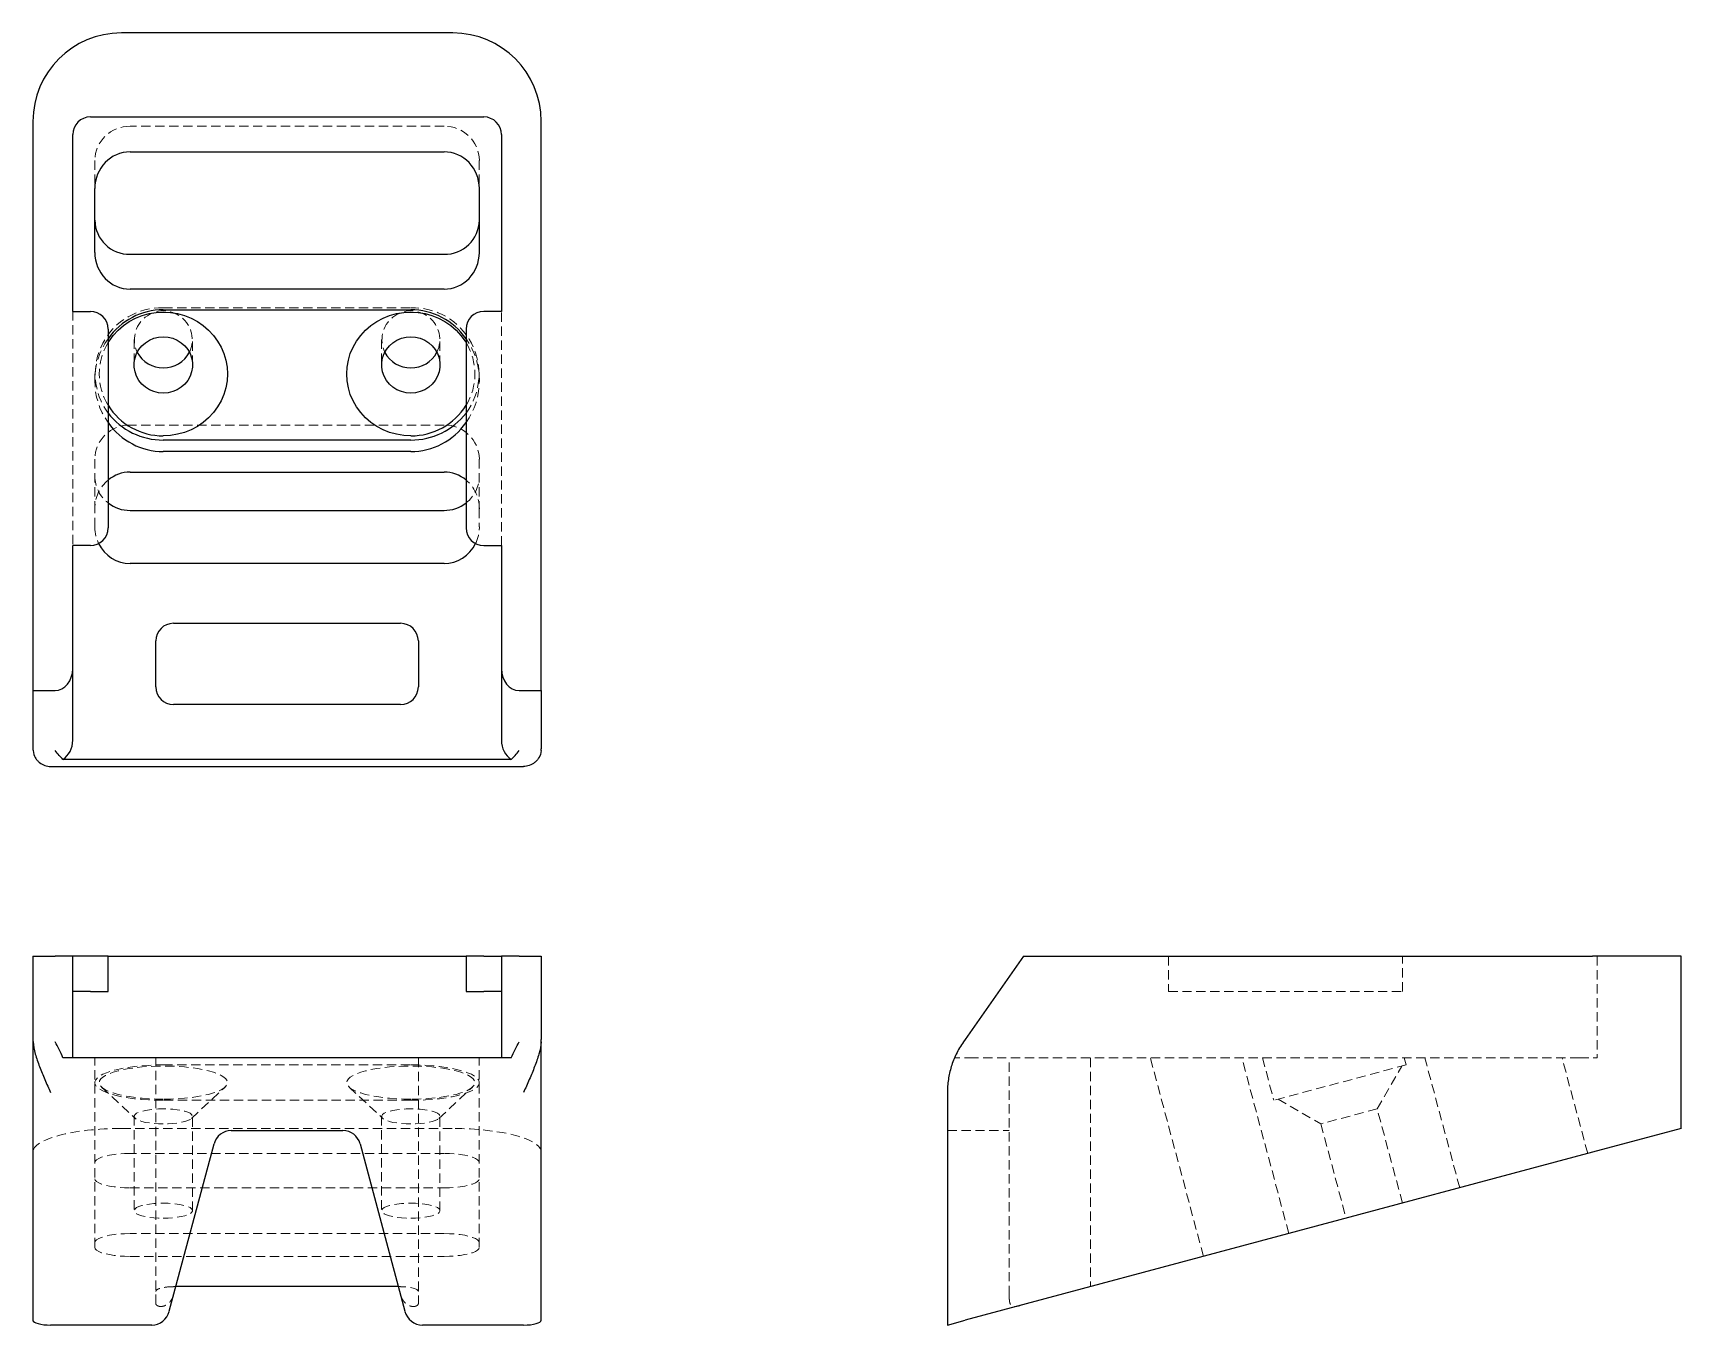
# Model space of a CAD drawing. Header units: millimetres. Extents: x 48 to 273, y 32 to 208.
import ezdxf

# ---------------------------------------------------------------- set-up
doc = ezdxf.new("R2010")
doc.units = ezdxf.units.MM
doc.linetypes.add('HIDDEN', pattern=[1.905, 1.27, -0.635])

msp = doc.modelspace()

# ---------------------------------------------------------------- linework, layer by layer
at = {"color": 7, "linetype": 'Continuous', "lineweight": 25}
for p, q in [((105.59, 208), (60.41, 208)), ((48.36, 195.95), (48.36, 118.36)), ((56.19, 196.55), (109.81, 196.55)), ((117.64, 118.36), (117.64, 195.95)), ((53.78, 170.05), (53.78, 194.14)), ((112.22, 194.14), (112.22, 170.05)), ((61.61, 191.79), (104.39, 191.79)), ((56.8, 178.07), (56.8, 186.8)), ((109.2, 186.8), (109.2, 178.07)), ((61.61, 177.83), (104.39, 177.83)), ((104.39, 173.08), (61.61, 173.08)), ((53.78, 170.05), (56.19, 170.05)), ((66.13, 170.27), (99.87, 170.27)), ((112.22, 170.05), (109.81, 170.05)), ((58.6, 167.64), (58.6, 140.53)), ((107.4, 167.64), (107.4, 140.53)), ((99.87, 152.49), (66.13, 152.49)), ((99.87, 150.94), (66.13, 150.94)), ((61.61, 148.13), (104.39, 148.13)), ((61.61, 142.91), (104.39, 142.91)), ((56.19, 138.12), (53.78, 138.12)), ((53.78, 121.3), (53.78, 138.12)), ((109.81, 138.12), (112.22, 138.12)), ((112.22, 138.12), (112.22, 121.3)), ((104.39, 135.66), (61.61, 135.66)), ((67.52, 127.52), (98.48, 127.52)), ((65.11, 118.84), (65.11, 125.11)), ((100.89, 125.11), (100.89, 118.84)), ((53.78, 111.6), (53.78, 121.3)), ((112.22, 121.3), (112.22, 111.6)), ((48.36, 118.36), (51.37, 118.36)), ((48.36, 118.36), (48.36, 110.41)), ((114.63, 118.36), (117.64, 118.36)), ((117.64, 118.36), (117.64, 110.41)), ((98.48, 116.43), (67.52, 116.43)), ((50.77, 108), (115.23, 108)), ((113.55, 108.97), (52.45, 108.97)), ((48.36, 82.14), (48.36, 70.79)), ((48.36, 82.14), (51.37, 82.14)), ((53.78, 82.14), (51.37, 82.14)), ((53.78, 68.29), (53.78, 82.14)), ((56.19, 82.14), (53.78, 82.14)), ((58.6, 82.14), (56.19, 82.14)), ((58.6, 77.33), (58.6, 82.14)), ((58.6, 82.14), (107.4, 82.14)), ((107.4, 82.14), (107.4, 77.33)), ((109.81, 82.14), (107.4, 82.14)), ((109.81, 82.14), (112.22, 82.14)), ((112.22, 82.14), (112.22, 68.29)), ((114.63, 82.14), (112.22, 82.14)), ((114.63, 82.14), (117.64, 82.14)), ((117.64, 82.14), (117.64, 70.79)), ((183.36, 82.14), (175.41, 70.79)), ((183.36, 82.14), (260.95, 82.14)), ((273, 82.14), (260.95, 82.14)), ((273, 58.65), (273, 82.14)), ((56.19, 77.33), (53.78, 77.33)), ((56.19, 77.33), (58.6, 77.33)), ((107.4, 77.33), (109.81, 77.33)), ((112.22, 77.33), (109.81, 77.33)), ((48.36, 70.79), (48.36, 32.5)), ((117.64, 32.5), (117.64, 70.79)), ((175.41, 70.79), (175.18, 70.46)), ((113.55, 68.29), (52.45, 68.29)), ((173, 63.55), (173, 31.86)), ((273, 58.65), (260.95, 55.42)), ((66.94, 33.73), (73.06, 56.58)), ((75.38, 58.36), (90.62, 58.36)), ((92.94, 56.58), (99.06, 33.73)), ((260.95, 55.42), (175.41, 32.5)), ((98.16, 37.09), (67.84, 37.09)), ((64.56, 31.86), (50.77, 31.86)), ((115.23, 31.86), (101.44, 31.86)), ((173, 31.86), (175.41, 32.5))]:
    msp.add_line(p, q, dxfattribs=at)
at = {"color": 7, "linetype": 'HIDDEN', "lineweight": 18}
for p, q in [((104.39, 195.28), (61.61, 195.28)), ((56.8, 190.63), (56.8, 186.8)), ((109.2, 190.63), (109.2, 186.8)), ((53.78, 170.05), (53.78, 138.12)), ((66.13, 170.53), (99.87, 170.53)), ((112.22, 138.12), (112.22, 170.05)), ((62.16, 166.19), (62.16, 162.74)), ((70.11, 162.74), (70.11, 166.19)), ((95.89, 166.19), (95.89, 162.74)), ((103.84, 162.74), (103.84, 166.19)), ((56.8, 161.51), (56.8, 160.6)), ((109.2, 160.6), (109.2, 161.51)), ((104.39, 154.55), (61.61, 154.55)), ((56.8, 149.9), (56.8, 143.14)), ((109.2, 149.9), (109.2, 143.14)), ((56.8, 140.65), (56.8, 143.14)), ((109.2, 143.14), (109.2, 140.65)), ((203.12, 82.14), (203.12, 77.33)), ((235.05, 77.33), (235.05, 82.14)), ((261.55, 82.14), (261.55, 68.29)), ((203.12, 77.33), (235.05, 77.33)), ((56.8, 42.46), (56.8, 68.29)), ((65.11, 34.76), (65.11, 68.29)), ((100.89, 68.29), (100.89, 34.76)), ((109.2, 42.46), (109.2, 68.29)), ((176.6, 68.29), (173.97, 68.29)), ((259.14, 68.29), (176.6, 68.29)), ((181.43, 35.91), (181.43, 68.29)), ((192.52, 68.29), (192.52, 37.09)), ((207.91, 41.21), (200.66, 68.29)), ((219.55, 44.33), (213.13, 68.29)), ((215.94, 68.29), (217.49, 62.49)), ((235.27, 68.29), (235.53, 67.32)), ((242.83, 50.57), (238.08, 68.29)), ((260.28, 55.24), (256.79, 68.29)), ((259.14, 68.29), (261.55, 68.29)), ((66.13, 67.32), (99.87, 67.32)), ((235.53, 67.32), (217.49, 62.49)), ((231.58, 61.34), (234.95, 67.16)), ((57.72, 64.3), (62.3, 60.03)), ((69.96, 60.03), (74.55, 64.3)), ((91.45, 64.3), (96.04, 60.03)), ((103.7, 60.03), (108.28, 64.3)), ((99.87, 62.49), (66.13, 62.49)), ((218.07, 62.64), (223.9, 59.28)), ((231.58, 61.34), (223.9, 59.28)), ((235.03, 48.48), (231.58, 61.34)), ((60.41, 58.65), (105.59, 58.65)), ((62.16, 60.31), (62.16, 47.45)), ((70.11, 47.45), (70.11, 60.31)), ((95.89, 60.31), (95.89, 47.45)), ((103.84, 47.45), (103.84, 60.31)), ((223.9, 59.28), (227.35, 46.42)), ((173, 58.36), (181.43, 58.36)), ((104.39, 55.24), (61.61, 55.24)), ((61.61, 50.57), (104.39, 50.57)), ((104.39, 44.33), (61.61, 44.33)), ((61.61, 41.21), (104.39, 41.21)), ((67.84, 37.09), (67.52, 37.09)), ((98.48, 37.09), (98.16, 37.09))]:
    msp.add_line(p, q, dxfattribs=at)
at = {"color": 7, "linetype": 'Continuous', "lineweight": 25, "flags": 128}
for points in [[(58.6, 165.79), (58.74, 166), (59.3, 166.77), (59.96, 167.48), (60.69, 168.11), (61.49, 168.65), (62.34, 169.11), (63.25, 169.47), (64.19, 169.74), (65.15, 169.9), (66.13, 169.95), (67.11, 169.9), (68.08, 169.74), (69.02, 169.47), (69.92, 169.11), (70.78, 168.65), (71.58, 168.11), (72.31, 167.48), (72.96, 166.77), (73.53, 166), (74, 165.17), (74.38, 164.3), (74.65, 163.39), (74.81, 162.46), (74.87, 161.51), (74.81, 160.57), (74.65, 159.63), (74.38, 158.72), (74, 157.85), (73.53, 157.02), (72.96, 156.25), (72.31, 155.54), (71.58, 154.91), (70.78, 154.37), (69.92, 153.91), (69.02, 153.55), (68.08, 153.29), (67.11, 153.13), (66.13, 153.07), (66.13, 153.07)], [(99.87, 153.07), (98.89, 153.13), (97.92, 153.29), (96.98, 153.55), (96.08, 153.91), (95.22, 154.37), (94.42, 154.91), (93.69, 155.54), (93.04, 156.25), (92.47, 157.02), (92, 157.85), (91.62, 158.72), (91.35, 159.63), (91.19, 160.57), (91.13, 161.51), (91.19, 162.46), (91.35, 163.39), (91.62, 164.3), (92, 165.17), (92.47, 166), (93.04, 166.77), (93.69, 167.48), (94.42, 168.11), (95.22, 168.65), (96.08, 169.11), (96.98, 169.47), (97.92, 169.74), (98.89, 169.9), (99.87, 169.95), (100.85, 169.9), (101.81, 169.74), (102.75, 169.47), (103.66, 169.11), (104.51, 168.65), (105.31, 168.11), (106.04, 167.48), (106.7, 166.77), (107.26, 166), (107.4, 165.79)], [(66.13, 158.9), (65.48, 158.95), (64.84, 159.11), (64.24, 159.37), (63.69, 159.71), (63.21, 160.14), (62.8, 160.64), (62.49, 161.2), (62.28, 161.8), (62.17, 162.43), (62.17, 163.06), (62.28, 163.69), (62.49, 164.29), (62.8, 164.84), (63.21, 165.34), (63.69, 165.77), (64.24, 166.12), (64.84, 166.37), (65.48, 166.53), (66.13, 166.58), (66.79, 166.53), (67.42, 166.37), (68.02, 166.12), (68.57, 165.77), (69.06, 165.34), (69.46, 164.84), (69.77, 164.29), (69.99, 163.69), (70.09, 163.06), (70.09, 162.43), (69.99, 161.8), (69.77, 161.2), (69.46, 160.64), (69.06, 160.14), (68.57, 159.71), (68.02, 159.37), (67.42, 159.11), (66.79, 158.95), (66.13, 158.9)], [(99.87, 158.9), (99.21, 158.95), (98.58, 159.11), (97.98, 159.37), (97.43, 159.71), (96.94, 160.14), (96.54, 160.64), (96.23, 161.2), (96.01, 161.8), (95.91, 162.43), (95.91, 163.06), (96.01, 163.69), (96.23, 164.29), (96.54, 164.84), (96.94, 165.34), (97.43, 165.77), (97.98, 166.12), (98.58, 166.37), (99.21, 166.53), (99.87, 166.58), (100.52, 166.53), (101.16, 166.37), (101.76, 166.12), (102.31, 165.77), (102.79, 165.34), (103.2, 164.84), (103.51, 164.29), (103.72, 163.69), (103.83, 163.06), (103.83, 162.43), (103.72, 161.8), (103.51, 161.2), (103.2, 160.64), (102.79, 160.14), (102.31, 159.71), (101.76, 159.37), (101.16, 159.11), (100.52, 158.95), (99.87, 158.9)]]:
    msp.add_lwpolyline(points, dxfattribs=at)
at = {"color": 7, "linetype": 'HIDDEN', "lineweight": 18, "flags": 128}
for points in [[(66.13, 62.49), (65.12, 62.5), (64.13, 62.54), (63.15, 62.61), (62.21, 62.71), (61.32, 62.83), (60.48, 62.98), (59.71, 63.15), (59.02, 63.34), (58.4, 63.55), (57.88, 63.77), (57.46, 64.01), (57.14, 64.26), (56.92, 64.51), (56.81, 64.77), (56.81, 65.03), (56.92, 65.29), (57.14, 65.55), (57.46, 65.8), (57.88, 66.04), (58.4, 66.26), (59.02, 66.47), (59.71, 66.66), (60.48, 66.83), (61.32, 66.97), (62.21, 67.1), (63.15, 67.19), (64.13, 67.26), (65.12, 67.31), (66.13, 67.32)], [(66.13, 62.64), (65.15, 62.66), (64.19, 62.7), (63.25, 62.77), (62.34, 62.87), (61.49, 62.99), (60.69, 63.14), (59.96, 63.3), (59.3, 63.49), (58.74, 63.7), (58.26, 63.92), (57.89, 64.16), (57.62, 64.4), (57.45, 64.65), (57.4, 64.9), (57.45, 65.16), (57.62, 65.41), (57.89, 65.65), (58.26, 65.88), (58.74, 66.11), (59.3, 66.31), (59.96, 66.5), (60.69, 66.67), (61.49, 66.82), (62.34, 66.94), (63.25, 67.04), (64.19, 67.11), (65.15, 67.15), (66.13, 67.16), (67.11, 67.15), (68.08, 67.11), (69.02, 67.04), (69.92, 66.94), (70.78, 66.82), (71.58, 66.67), (72.31, 66.5), (72.96, 66.31), (73.53, 66.11), (74, 65.88), (74.38, 65.65), (74.65, 65.41), (74.81, 65.16), (74.87, 64.9), (74.81, 64.65), (74.65, 64.4), (74.38, 64.16), (74, 63.92), (73.53, 63.7), (72.96, 63.49), (72.31, 63.3), (71.58, 63.14), (70.78, 62.99), (69.92, 62.87), (69.02, 62.77), (68.08, 62.7), (67.11, 62.66), (66.13, 62.64)], [(99.87, 62.64), (98.89, 62.66), (97.92, 62.7), (96.98, 62.77), (96.08, 62.87), (95.22, 62.99), (94.42, 63.14), (93.69, 63.3), (93.04, 63.49), (92.47, 63.7), (92, 63.92), (91.62, 64.16), (91.35, 64.4), (91.19, 64.65), (91.13, 64.9), (91.19, 65.16), (91.35, 65.41), (91.62, 65.65), (92, 65.88), (92.47, 66.11), (93.04, 66.31), (93.69, 66.5), (94.42, 66.67), (95.22, 66.82), (96.08, 66.94), (96.98, 67.04), (97.92, 67.11), (98.89, 67.15), (99.87, 67.16), (100.85, 67.15), (101.81, 67.11), (102.75, 67.04), (103.66, 66.94), (104.51, 66.82), (105.31, 66.67), (106.04, 66.5), (106.7, 66.31), (107.26, 66.11), (107.74, 65.88), (108.11, 65.65), (108.38, 65.41), (108.55, 65.16), (108.6, 64.9), (108.55, 64.65), (108.38, 64.4), (108.11, 64.16), (107.74, 63.92), (107.26, 63.7), (106.7, 63.49), (106.04, 63.3), (105.31, 63.14), (104.51, 62.99), (103.66, 62.87), (102.75, 62.77), (101.81, 62.7), (100.85, 62.66), (99.87, 62.64)], [(99.87, 67.32), (100.88, 67.31), (101.87, 67.26), (102.85, 67.19), (103.79, 67.1), (104.68, 66.97), (105.52, 66.83), (106.29, 66.66), (106.98, 66.47), (107.6, 66.26), (108.12, 66.04), (108.54, 65.8), (108.86, 65.55), (109.08, 65.29), (109.19, 65.03), (109.19, 64.77), (109.08, 64.51), (108.86, 64.26), (108.54, 64.01), (108.12, 63.77), (107.6, 63.55), (106.98, 63.34), (106.29, 63.15), (105.52, 62.98), (104.68, 62.83), (103.79, 62.71), (102.85, 62.61), (101.87, 62.54), (100.88, 62.5), (99.87, 62.49)], [(66.13, 59.28), (65.48, 59.29), (64.84, 59.33), (64.24, 59.4), (63.69, 59.49), (63.21, 59.61), (62.8, 59.74), (62.49, 59.89), (62.28, 60.05), (62.17, 60.22), (62.17, 60.39), (62.28, 60.56), (62.49, 60.72), (62.8, 60.87), (63.21, 61), (63.69, 61.12), (64.24, 61.21), (64.84, 61.28), (65.48, 61.32), (66.13, 61.34), (66.79, 61.32), (67.42, 61.28), (68.02, 61.21), (68.57, 61.12), (69.06, 61), (69.46, 60.87), (69.77, 60.72), (69.99, 60.56), (70.09, 60.39), (70.09, 60.22), (69.99, 60.05), (69.77, 59.89), (69.46, 59.74), (69.06, 59.61), (68.57, 59.49), (68.02, 59.4), (67.42, 59.33), (66.79, 59.29), (66.13, 59.28)], [(99.87, 59.28), (99.21, 59.29), (98.58, 59.33), (97.98, 59.4), (97.43, 59.49), (96.94, 59.61), (96.54, 59.74), (96.23, 59.89), (96.01, 60.05), (95.91, 60.22), (95.91, 60.39), (96.01, 60.56), (96.23, 60.72), (96.54, 60.87), (96.94, 61), (97.43, 61.12), (97.98, 61.21), (98.58, 61.28), (99.21, 61.32), (99.87, 61.34), (100.52, 61.32), (101.16, 61.28), (101.76, 61.21), (102.31, 61.12), (102.79, 61), (103.2, 60.87), (103.51, 60.72), (103.72, 60.56), (103.83, 60.39), (103.83, 60.22), (103.72, 60.05), (103.51, 59.89), (103.2, 59.74), (102.79, 59.61), (102.31, 59.49), (101.76, 59.4), (101.16, 59.33), (100.52, 59.29), (99.87, 59.28)], [(61.61, 55.24), (60.86, 55.23), (60.13, 55.18), (59.43, 55.11), (58.78, 55), (58.21, 54.88), (57.72, 54.73), (57.32, 54.56), (57.03, 54.38), (56.85, 54.19), (56.8, 54)], [(109.2, 54), (109.15, 54.19), (108.97, 54.38), (108.68, 54.56), (108.28, 54.73), (107.79, 54.88), (107.22, 55), (106.57, 55.11), (105.87, 55.18), (105.14, 55.23), (104.39, 55.24)], [(56.8, 51.81), (56.85, 51.62), (57.03, 51.43), (57.32, 51.25), (57.72, 51.08), (58.21, 50.93), (58.78, 50.8), (59.43, 50.7), (60.13, 50.63), (60.86, 50.58), (61.61, 50.57)], [(104.39, 50.57), (105.14, 50.58), (105.87, 50.63), (106.57, 50.7), (107.22, 50.8), (107.79, 50.93), (108.28, 51.08), (108.68, 51.25), (108.97, 51.43), (109.15, 51.62), (109.2, 51.81)], [(66.13, 46.42), (66.79, 46.43), (67.42, 46.47), (68.02, 46.54), (68.57, 46.64), (69.06, 46.75), (69.46, 46.88), (69.77, 47.03), (69.99, 47.19), (70.09, 47.36), (70.09, 47.53), (69.99, 47.7), (69.77, 47.86), (69.46, 48.01), (69.06, 48.14), (68.57, 48.26), (68.02, 48.35), (67.42, 48.42), (66.79, 48.46), (66.13, 48.48), (65.48, 48.46), (64.84, 48.42), (64.24, 48.35), (63.69, 48.26), (63.21, 48.14), (62.8, 48.01), (62.49, 47.86), (62.28, 47.7), (62.17, 47.53), (62.17, 47.36), (62.28, 47.19), (62.49, 47.03), (62.8, 46.88), (63.21, 46.75), (63.69, 46.64), (64.24, 46.54), (64.84, 46.47), (65.48, 46.43), (66.13, 46.42)], [(99.87, 46.42), (100.52, 46.43), (101.16, 46.47), (101.76, 46.54), (102.31, 46.64), (102.79, 46.75), (103.2, 46.88), (103.51, 47.03), (103.72, 47.19), (103.83, 47.36), (103.83, 47.53), (103.72, 47.7), (103.51, 47.86), (103.2, 48.01), (102.79, 48.14), (102.31, 48.26), (101.76, 48.35), (101.16, 48.42), (100.52, 48.46), (99.87, 48.48), (99.21, 48.46), (98.58, 48.42), (97.98, 48.35), (97.43, 48.26), (96.94, 48.14), (96.54, 48.01), (96.23, 47.86), (96.01, 47.7), (95.91, 47.53), (95.91, 47.36), (96.01, 47.19), (96.23, 47.03), (96.54, 46.88), (96.94, 46.75), (97.43, 46.64), (97.98, 46.54), (98.58, 46.47), (99.21, 46.43), (99.87, 46.42)], [(61.61, 44.33), (60.86, 44.31), (60.13, 44.27), (59.43, 44.19), (58.78, 44.09), (58.21, 43.96), (57.72, 43.81), (57.32, 43.65), (57.03, 43.47), (56.85, 43.28), (56.8, 43.08)], [(109.2, 43.08), (109.15, 43.28), (108.97, 43.47), (108.68, 43.65), (108.28, 43.81), (107.79, 43.96), (107.22, 44.09), (106.57, 44.19), (105.87, 44.27), (105.14, 44.31), (104.39, 44.33)], [(56.8, 42.46), (56.85, 42.26), (57.03, 42.07), (57.32, 41.89), (57.72, 41.72), (58.21, 41.58), (58.78, 41.45), (59.43, 41.35), (60.13, 41.27), (60.86, 41.23), (61.61, 41.21)], [(104.39, 41.21), (105.14, 41.23), (105.87, 41.27), (106.57, 41.35), (107.22, 41.45), (107.79, 41.58), (108.28, 41.72), (108.68, 41.89), (108.97, 42.07), (109.15, 42.26), (109.2, 42.46)]]:
    msp.add_lwpolyline(points, dxfattribs=at)
at = {"color": 7, "linetype": 'Continuous', "lineweight": 25}
for centre, radius, start, end in [((60.41, 195.95), 12.05, 90, 180), ((105.59, 195.95), 12.05, 0, 90), ((56.19, 194.14), 2.41, 90, 180), ((109.81, 194.14), 2.41, 0, 90), ((61.53, 182.56), 4.74, 181.0102, 270.9758), ((104.47, 182.56), 4.74, 269.0242, 358.9898), ((56.19, 167.64), 2.41, 0, 90), ((109.81, 167.64), 2.41, 90, 180), ((66.11, 166.34), 4, 208.0445, 270.3714), ((66.17, 166.33), 3.98, 269.482, 332.1021), ((99.84, 166.34), 4, 208.0445, 270.3714), ((99.9, 166.33), 3.98, 269.482, 332.1021), ((66.07, 161.86), 8.78, 211.7544, 270.3931), ((66.08, 161.93), 9.43, 217.5388, 270.2959), ((99.93, 161.86), 8.78, 269.6069, 328.2456), ((99.91, 161.94), 9.44, 269.7296, 322.4357), ((61.6, 147.83), 4.92, 232.4208, 270.1217), ((104.4, 147.83), 4.92, 269.8564, 307.6011), ((56.19, 140.53), 2.41, 270, 0), ((109.81, 140.53), 2.41, 180, 270), ((67.52, 125.11), 2.41, 90, 180), ((98.48, 125.11), 2.41, 0, 90), ((67.52, 118.84), 2.41, 180, 270), ((98.48, 118.84), 2.41, 270, 0), ((50.77, 110.41), 2.41, 180, 185.4951), ((115.23, 110.41), 2.41, 354.5049, 0), ((75.38, 55.95), 2.41, 90, 165), ((90.62, 55.95), 2.41, 15, 90)]:
    msp.add_arc(centre, radius, start, end, dxfattribs=at)
at = {"color": 7, "linetype": 'HIDDEN', "lineweight": 18}
for centre, radius, start, end in [((61.53, 190.54), 4.74, 89.0242, 178.9898), ((104.47, 190.54), 4.74, 1.0102, 90.9758), ((65.86, 161.52), 9.01, 88.2506, 216.3805), ((66.13, 166.17), 3.94, 334.4086, 205.5914), ((99.87, 166.17), 3.94, 334.4086, 205.5914), ((100.15, 161.53), 9.01, 323.5685, 91.8004), ((65.6, 161.51), 8.2, 148.5678, 211.4322), ((100.4, 161.51), 8.2, 328.5678, 31.4322), ((61.53, 149.81), 4.74, 89.0242, 178.9898), ((104.47, 149.81), 4.74, 1.0102, 90.9758), ((61.4, 147.59), 4.6, 180.2834, 232.6017), ((104.6, 147.59), 4.6, 307.3983, 359.7166)]:
    msp.add_arc(centre, radius, start, end, dxfattribs=at)
at = {"color": 7, "linetype": 'Continuous', "lineweight": 25}
for centre, major_axis, ratio, start_param, end_param in [((61.61, 186.8), (0, -4.99), 0.965926, 3.141593, 4.712389), ((104.39, 186.8), (0, 4.99), 0.965926, 4.712389, 6.283185), ((61.61, 178.07), (0, -4.99), 0.965926, 4.712389, 6.283185), ((104.39, 178.07), (0, -4.99), 0.965926, 0, 1.570796), ((66.13, 160.6), (0, -9.67), 0.965926, 3.141593, 4.079719), ((99.87, 160.6), (0, 9.67), 0.965926, 5.345059, 6.283185), ((66.13, 160.6), (0, -9.67), 0.965926, 5.345059, 6.283185), ((99.87, 160.6), (0, 9.67), 0.965926, 3.141593, 4.079719), ((61.61, 143.14), (0, -4.99), 0.965926, 3.141593, 3.816724), ((104.39, 143.14), (0, 4.99), 0.965926, 5.608054, 6.283185), ((61.61, 140.65), (0, -4.99), 0.965926, 5.180209, 6.283185), ((104.39, 140.65), (0, 4.99), 0.965926, 3.141593, 4.244569), ((51.37, 121.3), (0, -2.94), 0.819152, 0, 1.570796), ((114.63, 121.3), (0, -2.94), 0.819152, 4.712389, 6.283185), ((51.37, 111.6), (0, -2.94), 0.819152, 0.464933, 1.570796), ((114.63, 111.6), (0, -2.94), 0.819152, 4.712389, 5.818252), ((50.77, 70.79), (0, 3.44), 0.700208, 1.570796, 1.666704), ((115.23, 70.79), (0, 3.44), 0.700208, 4.616482, 4.712389), ((64.61, 34.35), (-0.65, -2.42), 0.963611, 0.25268, 1.570796), ((101.39, 34.35), (0.65, -2.42), 0.963611, 4.712389, 6.030505), ((50.77, 32.5), (2.41, 0), 0.267949, 3.141593, 4.712389), ((115.23, 32.5), (2.41, 0), 0.267949, 4.712389, 6.283185)]:
    msp.add_ellipse(centre, major_axis=major_axis, ratio=ratio, start_param=start_param, end_param=end_param, dxfattribs=at)
at = {"color": 7, "linetype": 'HIDDEN', "lineweight": 18}
for centre, major_axis, ratio, start_param, end_param in [((66.13, 160.6), (0, -9.67), 0.965926, 4.079719, 5.345059), ((99.87, 160.6), (0, 9.67), 0.965926, 4.079719, 5.345059), ((61.61, 143.14), (0, -4.99), 0.965926, 3.816724, 4.712389), ((104.39, 143.14), (0, 4.99), 0.965926, 4.712389, 5.608054), ((61.61, 140.65), (0, -4.99), 0.965926, 4.712389, 5.180209), ((104.39, 140.65), (0, 4.99), 0.965926, 4.244569, 4.712389), ((60.41, 55.42), (12.05, 0), 0.267949, 1.570796, 3.141593), ((105.59, 55.42), (12.05, 0), 0.267949, 0, 1.570796), ((67.52, 36.44), (2.41, 0), 0.267949, 1.570796, 3.141593), ((65.21, 36.61), (-0.65, -2.42), 0.963611, 1.537957, 1.570796), ((100.79, 36.61), (0.65, -2.42), 0.963611, 4.712389, 4.745229), ((98.48, 36.44), (2.41, 0), 0.267949, 0, 1.570796), ((67.52, 34.76), (2.41, 0), 0.267949, 3.141593, 3.518526), ((98.48, 34.76), (2.41, 0), 0.267949, 5.906252, 6.283185)]:
    msp.add_ellipse(centre, major_axis=major_axis, ratio=ratio, start_param=start_param, end_param=end_param, dxfattribs=at)
at = {"color": 7, "linetype": 'Continuous', "lineweight": 25}
for points, knots in [([(48.37, 110.18), (48.41, 109.8), (48.52, 109.48), (48.76, 109.07), (48.85, 108.94), (49.05, 108.72), (49.15, 108.62), (49.49, 108.35), (49.73, 108.22), (50.11, 108.09), (50.24, 108.06), (50.51, 108.01), (50.64, 108), (50.77, 108)], [0, 0, 0, 0, 0.25, 0.25, 0.375, 0.375, 0.5, 0.5, 0.75, 0.75, 0.875, 0.875, 1, 1, 1, 1]), ([(52.45, 108.97), (52.28, 109.14), (52.1, 109.32), (51.74, 109.72), (51.56, 109.94), (51.37, 110.18)], [0, 0, 0, 0, 0.5, 0.5, 1, 1, 1, 1]), ([(113.55, 108.97), (113.72, 109.14), (113.9, 109.32), (114.26, 109.72), (114.44, 109.94), (114.63, 110.18)], [0, 0, 0, 0, 0.5, 0.5, 1, 1, 1, 1]), ([(117.63, 110.18), (117.59, 109.8), (117.48, 109.48), (117.24, 109.07), (117.15, 108.94), (116.95, 108.72), (116.85, 108.62), (116.51, 108.35), (116.27, 108.22), (115.89, 108.09), (115.76, 108.06), (115.49, 108.01), (115.36, 108), (115.23, 108)], [0, 0, 0, 0, 0.25, 0.25, 0.375, 0.375, 0.5, 0.5, 0.75, 0.75, 0.875, 0.875, 1, 1, 1, 1]), ([(48.37, 70.46), (48.41, 69.92), (48.52, 69.37), (48.76, 68.52), (48.85, 68.23), (49.05, 67.66), (49.15, 67.37), (49.49, 66.5), (49.73, 65.92), (50.11, 65.03), (50.24, 64.74), (50.51, 64.14), (50.64, 63.84), (50.77, 63.55)], [0, 0, 0, 0, 0.25, 0.25, 0.375, 0.375, 0.5, 0.5, 0.75, 0.75, 0.875, 0.875, 1, 1, 1, 1]), ([(52.45, 68.29), (52.28, 68.67), (52.1, 69.05), (51.74, 69.77), (51.56, 70.12), (51.37, 70.46)], [0, 0, 0, 0, 0.5, 0.5, 1, 1, 1, 1]), ([(113.55, 68.29), (113.72, 68.67), (113.9, 69.05), (114.26, 69.77), (114.44, 70.12), (114.63, 70.46)], [0, 0, 0, 0, 0.5, 0.5, 1, 1, 1, 1]), ([(117.63, 70.46), (117.59, 69.92), (117.48, 69.37), (117.24, 68.52), (117.15, 68.23), (116.95, 67.66), (116.85, 67.37), (116.51, 66.5), (116.27, 65.92), (115.89, 65.03), (115.76, 64.74), (115.49, 64.14), (115.36, 63.84), (115.23, 63.55)], [0, 0, 0, 0, 0.25, 0.25, 0.375, 0.375, 0.5, 0.5, 0.75, 0.75, 0.875, 0.875, 1, 1, 1, 1]), ([(175.18, 70.46), (174.8, 69.92), (174.48, 69.37), (174.07, 68.52), (173.94, 68.23), (173.72, 67.66), (173.62, 67.37), (173.35, 66.5), (173.22, 65.92), (173.09, 65.03), (173.06, 64.74), (173.01, 64.14), (173, 63.84), (173, 63.55)], [0, 0, 0, 0, 0.25, 0.25, 0.375, 0.375, 0.5, 0.5, 0.75, 0.75, 0.875, 0.875, 1, 1, 1, 1])]:
    msp.add_open_spline(points, degree=3, knots=knots, dxfattribs=at)
at = {"color": 7, "linetype": 'HIDDEN', "lineweight": 18}
for points, knots in [([(65.28, 34.52), (65.33, 34.49), (65.4, 34.45), (65.56, 34.4), (65.65, 34.39), (65.85, 34.38), (65.96, 34.39), (66.2, 34.44), (66.32, 34.48), (66.57, 34.61), (66.69, 34.69), (66.91, 34.88), (67.02, 34.99), (67.29, 35.34), (67.43, 35.62), (67.52, 35.91)], [0, 0, 0, 0, 0.125, 0.125, 0.25, 0.25, 0.375, 0.375, 0.5, 0.5, 0.625, 0.625, 0.75, 0.75, 1, 1, 1, 1]), ([(98.48, 35.91), (98.53, 35.76), (98.58, 35.62), (98.72, 35.36), (98.8, 35.23), (98.98, 34.99), (99.08, 34.88), (99.31, 34.69), (99.43, 34.61), (99.67, 34.48), (99.8, 34.44), (100.03, 34.39), (100.15, 34.38), (100.35, 34.39), (100.44, 34.4), (100.6, 34.45), (100.67, 34.49), (100.72, 34.52)], [0, 0, 0, 0, 0.125, 0.125, 0.25, 0.25, 0.375, 0.375, 0.5, 0.5, 0.625, 0.625, 0.75, 0.75, 0.875, 0.875, 1, 1, 1, 1]), ([(181.43, 35.91), (181.43, 35.76), (181.43, 35.62), (181.44, 35.36), (181.45, 35.23), (181.48, 34.99), (181.51, 34.88), (181.58, 34.69), (181.62, 34.61), (181.74, 34.48), (181.82, 34.44), (181.99, 34.39), (182.1, 34.38), (182.32, 34.39), (182.44, 34.4), (182.69, 34.45), (182.82, 34.49), (182.96, 34.52)], [0, 0, 0, 0, 0.125, 0.125, 0.25, 0.25, 0.375, 0.375, 0.5, 0.5, 0.625, 0.625, 0.75, 0.75, 0.875, 0.875, 1, 1, 1, 1])]:
    msp.add_open_spline(points, degree=3, knots=knots, dxfattribs=at)

doc.saveas('drawing.dxf')
